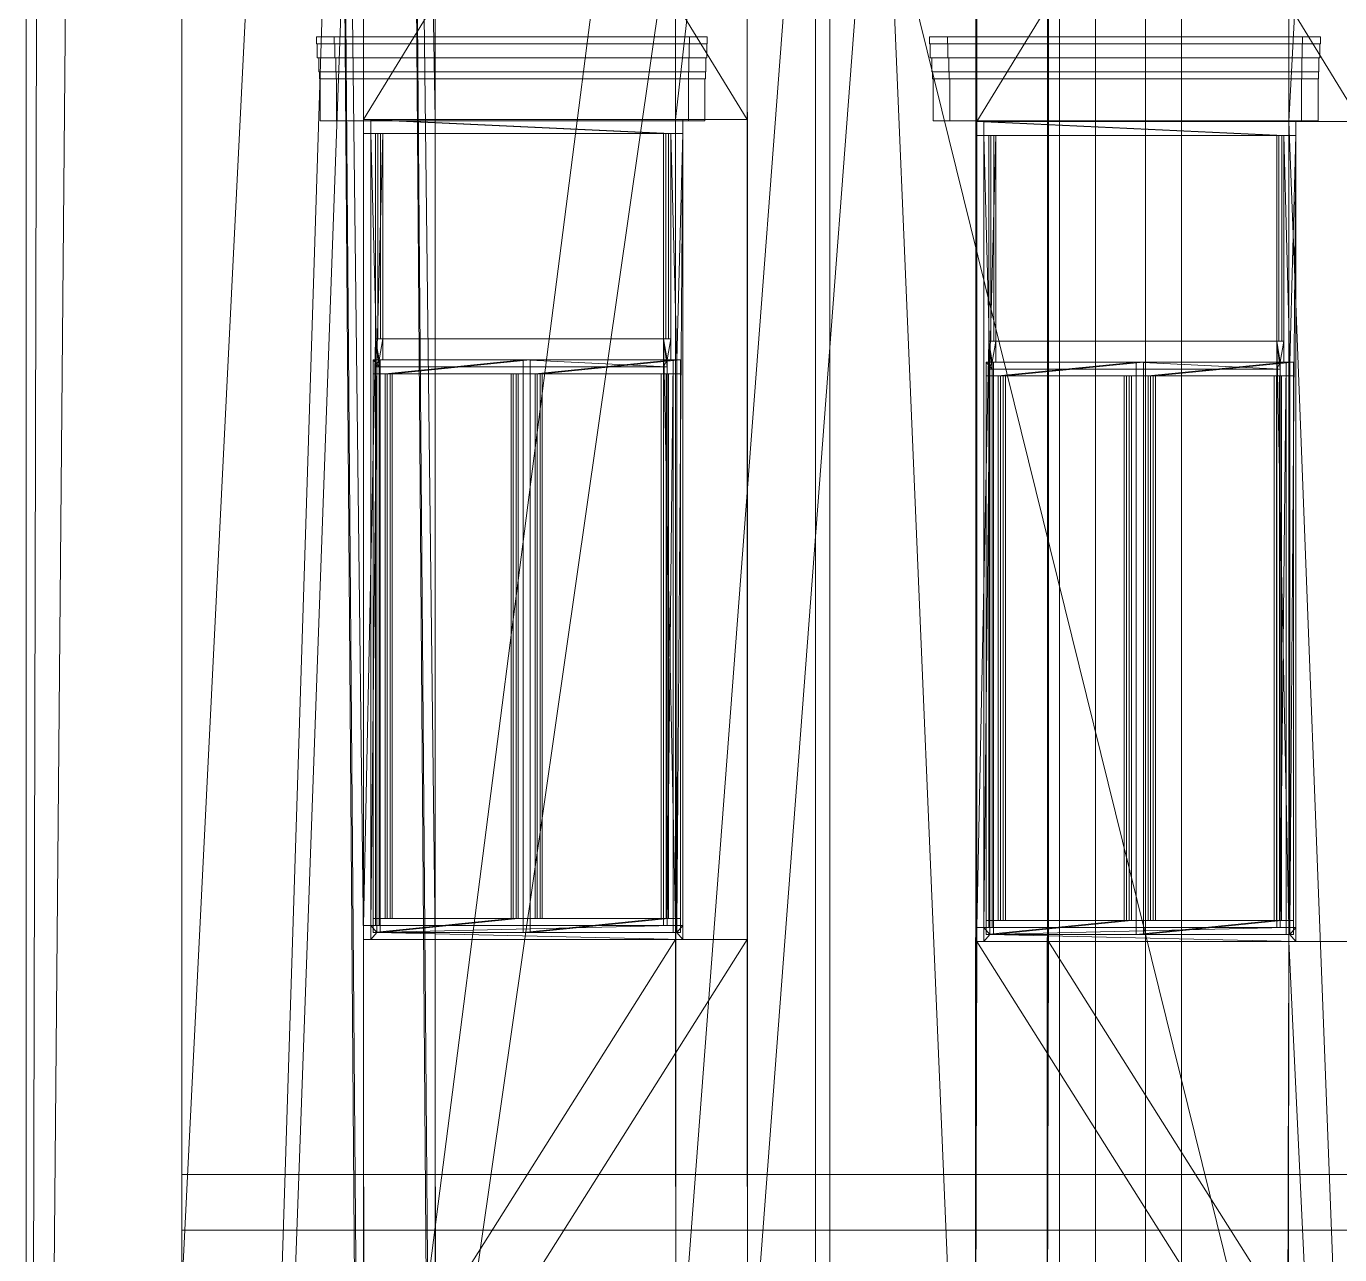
# Model space of a CAD drawing. Header units: millimetres. Extents: x 0 to 44695, y 0 to 30385.
# Drawn here: x 77 to 4778, y 11513 to 15912 of the extents above; entities that cross this region are included whole.
import ezdxf

# ---------------------------------------------------------------- set-up
doc = ezdxf.new("R2010")
doc.units = ezdxf.units.MM
doc.header["$MEASUREMENT"] = 0

msp = doc.modelspace()

# ---------------------------------------------------------------- meshes
at = {"color": 13, "lineweight": 0, "true_color": 0xe06639}
mesh = msp.add_polyface(dxfattribs=at)
corners = [(328.1, 28475.7, 11984.5), (328.1, 28466.4, 11984.5), (3964.6, 30365.4, 5901.5), (6860.6, 28853.1, 1057.3), (6860.6, 27389.3, 1057.3), (7117.1, 27389.3, 628.1), (7117.1, 200, 628.1), (76.7, 200, 12405.1), (76.7, 26624, 12405.1), (138.2, 26624, 12302.1), (138.2, 28475.7, 12302.1), (2683.6, 20521.5, 8044.3), (2991.5, 20521.5, 7529.3), (2991.5, 29249.3, 7529.3), (2683.6, 29249.3, 8044.3), (3775.5, 29249.3, 6217.9), (3775.5, 2000, 6217.9), (4083.3, 2000, 5702.9), (4083.3, 29249.3, 5702.9), (2812.3, 20521.5, 8121.3), (3120.2, 20521.5, 7606.3), (3120.2, 29249.3, 7606.3), (2812.3, 29249.3, 8121.3), (3904.2, 2000, 6294.9), (3904.2, 29249.3, 6294.9), (4212.1, 2000, 5779.9), (4212.1, 29249.3, 5779.9), (620.5, 28475.7, 12159.4), (620.5, 28466, 12159.4), (633.6, 28468.7, 12155.5), (4265.4, 30365.2, 6080.4), (7160.9, 28853.1, 1236.8), (7160.9, 27389.3, 1236.8), (7160.9, 200, 1236.8), (633.6, 200, 12155.5), (633.6, 26624, 12155.5)]
mesh.append_faces([[corners[k] for k in face] for face in [(7, 8, 9), (9, 10, 0), (9, 0, 1), (7, 9, 1), (14, 11, 1), (7, 1, 11), (7, 11, 12), (15, 16, 12), (7, 12, 16), (15, 12, 13), (14, 1, 2), (15, 14, 2), (7, 16, 17), (18, 15, 2), (18, 2, 3), (17, 18, 3), (17, 3, 4), (6, 7, 17), (6, 17, 4), (6, 4, 5), (12, 11, 19, 20), (13, 12, 20, 21), (14, 13, 21, 22), (11, 14, 22, 19), (23, 16, 15, 24), (25, 17, 16, 23), (26, 18, 17, 25), (24, 15, 18, 26), (27, 28, 1, 0), (28, 29, 30, 2), (28, 2, 1), (3, 2, 30, 31), (32, 4, 3, 31), (4, 32, 5), (5, 32, 33, 6), (6, 33, 34, 7), (7, 34, 35, 8), (8, 35, 9), (28, 27, 10), (28, 10, 9), (29, 28, 35), (35, 28, 9), (27, 0, 10), (22, 21, 20, 19), (23, 24, 26, 25), (33, 32, 31, 30), (33, 30, 29, 35), (33, 35, 34)]], dxfattribs={"color": 13})
at = {"color": 7, "lineweight": 0, "true_color": 0xffffff}
mesh = msp.add_polyface(dxfattribs=at)
corners = [(2952.9, 4502.9, 8275.8), (2952.9, 27708.4, 8275.8), (7166.8, 27708.4, 10794.9), (7166.8, 4502.9, 10794.9), (2901.6, 27708.4, 8361.6), (2901.6, 4502.9, 8361.6), (7115.5, 27708.4, 10880.7), (7115.5, 4502.9, 10880.7)]
mesh.append_faces([[corners[k] for k in face] for face in [(0, 1, 2, 3), (4, 1, 0, 5), (1, 4, 6, 2), (7, 3, 2, 6), (5, 0, 3, 7), (4, 5, 7, 6)]], dxfattribs={"color": 7})
at = {"color": 7, "lineweight": 0, "true_color": 0xf3f5ef}
mesh = msp.add_polyface(dxfattribs=at)
corners = [(4544.3, 200, 15075.9), (5186.4, 200, 15459.8), (5186.4, 26624, 15459.8), (76.7, 26624, 12405.1), (76.7, 200, 12405.1), (1336.7, 200, 13158.4), (1336.7, 4170.2, 13158.4), (4544.3, 4170.2, 15075.9), (1170.7, 22165.6, 13059.1), (1170.7, 25101.9, 13059.1), (2287.6, 25101.9, 13726.8), (2287.6, 22165.6, 13726.8), (2400.9, 20340, 13794.6), (2400.9, 17403.7, 13794.6), (1284, 17403.7, 13126.9), (1284, 20340, 13126.9), (1284, 12641.8, 13126.9), (1284, 15578.1, 13126.9), (2400.9, 15578.1, 13794.6), (2400.9, 12641.8, 13794.6), (4590.9, 10871.5, 15103.8), (4590.9, 7935.1, 15103.8), (3473.9, 7935.1, 14436), (3473.9, 10871.5, 14436), (1285.4, 7935.1, 13127.7), (1285.4, 10871.5, 13127.7), (2402.3, 10871.5, 13795.4), (2402.3, 7935.1, 13795.4), (4595.6, 12634.3, 15106.6), (3478.7, 12634.3, 14438.9), (3478.7, 15570.6, 14438.9), (4595.6, 15570.6, 15106.6), (3478.7, 20332.5, 14438.9), (4595.6, 20332.5, 15106.6), (4595.6, 17396.2, 15106.6), (3478.7, 17396.2, 14438.9), (4595.6, 22158.1, 15106.6), (3478.7, 22158.1, 14438.9), (3478.7, 25094.4, 14438.9), (4595.6, 25094.4, 15106.6), (1427.2, 22165.6, 12630), (1427.2, 25101.9, 12630), (2544.2, 25101.9, 13297.7), (2544.2, 22165.6, 13297.7), (2657.5, 20340, 13365.4), (2657.5, 17403.7, 13365.4), (1540.6, 17403.7, 12697.7), (1540.6, 20340, 12697.7), (1540.6, 12641.8, 12697.7), (1540.6, 15578.1, 12697.7), (2657.5, 15578.1, 13365.4), (2657.5, 12641.8, 13365.4), (4847.4, 10871.5, 14674.6), (4847.4, 7935.1, 14674.6), (3730.5, 7935.1, 14006.9), (3730.5, 10871.5, 14006.9), (1541.9, 7935.1, 12698.5), (1541.9, 10871.5, 12698.5), (2658.9, 10871.5, 13366.2), (2658.9, 7935.1, 13366.2), (4852.2, 12634.3, 14677.5), (3735.3, 12634.3, 14009.7), (3735.3, 15570.6, 14009.7), (4852.2, 15570.6, 14677.5), (4852.2, 20332.5, 14677.5), (3735.3, 20332.5, 14009.7), (4852.2, 17396.2, 14677.5), (3735.3, 17396.2, 14009.7), (4852.2, 22158.1, 14677.5), (3735.3, 22158.1, 14009.7), (3735.3, 25094.4, 14009.7), (4852.2, 25094.4, 14677.5), (4800.8, 200, 14646.8), (5443, 200, 15030.7), (5443, 26624, 15030.7), (633.6, 26624, 12155.5), (633.6, 200, 12155.5), (1593.3, 200, 12729.2), (1593.3, 4170.2, 12729.2), (4800.8, 4170.2, 14646.8)]
mesh.append_faces([[corners[k] for k in face] for face in [(31, 28, 1), (31, 1, 2), (33, 31, 2), (39, 33, 2), (20, 21, 28), (1, 28, 21), (0, 1, 21), (7, 0, 21), (20, 28, 29), (30, 31, 34), (30, 34, 35), (32, 33, 36), (32, 36, 37), (38, 39, 2), (7, 21, 22), (23, 20, 29), (23, 29, 37), (23, 37, 38), (26, 27, 22), (7, 22, 27), (26, 22, 23), (26, 23, 38), (18, 19, 26), (18, 26, 38), (12, 18, 38), (10, 11, 12), (10, 12, 38), (10, 38, 2), (6, 7, 27), (6, 27, 24), (5, 6, 24), (25, 26, 19), (25, 19, 16), (24, 25, 16), (17, 18, 13), (17, 13, 14), (15, 12, 11), (15, 11, 8), (14, 15, 8), (16, 14, 8), (24, 16, 8), (5, 24, 8), (9, 10, 2), (4, 5, 8), (4, 8, 3), (3, 8, 9), (3, 9, 2), (40, 41, 9, 8), (41, 42, 10, 9), (42, 43, 11, 10), (43, 40, 8, 11), (13, 12, 44, 45), (14, 13, 45, 46), (15, 14, 46, 47), (12, 15, 47, 44), (48, 49, 17, 16), (49, 50, 18, 17), (50, 51, 19, 18), (51, 48, 16, 19), (21, 20, 52, 53), (22, 21, 53, 54), (23, 22, 54, 55), (20, 23, 55, 52), (56, 57, 25, 24), (57, 58, 26, 25), (58, 59, 27, 26), (59, 56, 24, 27), (28, 60, 61, 29), (29, 61, 62, 30), (30, 62, 63, 31), (31, 63, 60, 28), (64, 33, 32, 65), (66, 34, 33, 64), (67, 35, 34, 66), (65, 32, 35, 67), (36, 68, 69, 37), (37, 69, 70, 38), (38, 70, 71, 39), (39, 71, 68, 36), (72, 73, 1, 0), (2, 1, 73, 74), (74, 75, 3, 2), (4, 3, 75, 76), (5, 4, 76, 77), (78, 6, 5, 77), (79, 7, 6, 78), (72, 0, 7, 79), (68, 71, 74), (68, 74, 73), (66, 68, 73), (60, 66, 73), (53, 52, 60), (53, 60, 73), (53, 73, 72), (53, 72, 79), (74, 71, 70), (69, 68, 64), (69, 64, 65), (67, 66, 63), (67, 63, 62), (61, 60, 52), (61, 52, 55), (62, 61, 55), (70, 62, 55), (54, 53, 79), (59, 58, 55), (70, 55, 58), (59, 55, 54), (59, 54, 79), (45, 44, 58), (70, 58, 44), (51, 45, 58), (43, 42, 44), (70, 44, 42), (74, 70, 42), (59, 79, 78), (51, 58, 57), (56, 59, 78), (56, 78, 77), (43, 44, 47), (46, 45, 50), (46, 50, 49), (48, 51, 57), (48, 57, 56), (74, 42, 41), (40, 43, 47), (40, 47, 49), (40, 49, 48), (40, 48, 56), (40, 56, 77), (75, 74, 41), (75, 41, 76), (76, 41, 40), (76, 40, 77)]], dxfattribs={"color": 7})
at = {"color": 7, "lineweight": 0, "true_color": 0xffffff}
mesh = msp.add_polyface(dxfattribs=at)
corners = [(2446.9, 15573.4, 13955.8), (1128.8, 15573.4, 13167.8), (1187.7, 15573.4, 13069.3), (2505.8, 15573.4, 13857.3), (1128.8, 15723.4, 13167.8), (2446.9, 15723.4, 13955.8), (2505.8, 15723.4, 13857.3), (1187.7, 15723.4, 13069.3), (2447.5, 15723.4, 13958.5), (1126, 15723.4, 13168.5), (1185.9, 15723.4, 13068.2), (2507.5, 15723.4, 13858.3), (1126, 15748.4, 13168.5), (2447.5, 15748.4, 13958.5), (2507.5, 15748.4, 13858.3), (1185.9, 15748.4, 13068.2), (2448.2, 15748.4, 13961.3), (1123.3, 15748.4, 13169.2), (1184.2, 15748.4, 13067.2), (2509.2, 15748.4, 13859.3), (1123.3, 15798.4, 13169.2), (2448.2, 15798.4, 13961.3), (2509.2, 15798.4, 13859.3), (1184.2, 15798.4, 13067.2), (2449.6, 15798.4, 13966.8), (1117.8, 15798.4, 13170.6), (1180.8, 15798.4, 13065.2), (2512.6, 15798.4, 13861.4), (1117.8, 15848.4, 13170.6), (2449.6, 15848.4, 13966.8), (2512.6, 15848.4, 13861.4), (1180.8, 15848.4, 13065.2), (2450.3, 15848.4, 13969.5), (1115, 15848.4, 13171.3), (1179.1, 15848.4, 13064.1), (2514.3, 15848.4, 13862.4), (1115, 15873.4, 13171.3), (2450.3, 15873.4, 13969.5), (2514.3, 15873.4, 13862.4), (1179.1, 15873.4, 13064.1)]
mesh.append_faces([[corners[k] for k in face] for face in [(0, 1, 2, 3), (4, 5, 6, 7), (1, 0, 5, 4), (0, 3, 6, 5), (3, 2, 7, 6), (2, 1, 4, 7), (8, 9, 10, 11), (12, 13, 14, 15), (9, 8, 13, 12), (8, 11, 14, 13), (11, 10, 15, 14), (10, 9, 12, 15), (16, 17, 18, 19), (20, 21, 22, 23), (17, 16, 21, 20), (16, 19, 22, 21), (19, 18, 23, 22), (18, 17, 20, 23), (24, 25, 26, 27), (28, 29, 30, 31), (25, 24, 29, 28), (24, 27, 30, 29), (27, 26, 31, 30), (26, 25, 28, 31), (32, 33, 34, 35), (36, 37, 38, 39), (33, 32, 37, 36), (32, 35, 38, 37), (35, 34, 39, 38), (34, 33, 36, 39)]], dxfattribs={"color": 7})
mesh = msp.add_polyface(dxfattribs=at)
corners = [(4641.6, 15573.4, 15267.8), (3323.5, 15573.4, 14479.8), (3382.4, 15573.4, 14381.3), (4700.5, 15573.4, 15169.3), (3323.5, 15723.4, 14479.8), (4641.6, 15723.4, 15267.8), (4700.5, 15723.4, 15169.3), (3382.4, 15723.4, 14381.3), (4642.3, 15723.4, 15270.6), (3320.7, 15723.4, 14480.5), (3380.7, 15723.4, 14380.3), (4702.2, 15723.4, 15170.3), (3320.7, 15748.4, 14480.5), (4642.3, 15748.4, 15270.6), (4702.2, 15748.4, 15170.3), (3380.7, 15748.4, 14380.3), (4642.9, 15748.4, 15273.3), (3318, 15748.4, 14481.2), (3378.9, 15748.4, 14379.3), (4703.9, 15748.4, 15171.3), (3318, 15798.4, 14481.2), (4642.9, 15798.4, 15273.3), (4703.9, 15798.4, 15171.3), (3378.9, 15798.4, 14379.3), (4644.3, 15798.4, 15278.8), (3312.5, 15798.4, 14482.6), (3375.5, 15798.4, 14377.2), (4707.3, 15798.4, 15173.4), (3312.5, 15848.4, 14482.6), (4644.3, 15848.4, 15278.8), (4707.3, 15848.4, 15173.4), (3375.5, 15848.4, 14377.2), (4645, 15848.4, 15281.5), (3309.8, 15848.4, 14483.3), (3373.8, 15848.4, 14376.2), (4709.1, 15848.4, 15174.4), (3309.8, 15873.4, 14483.3), (4645, 15873.4, 15281.5), (4709.1, 15873.4, 15174.4), (3373.8, 15873.4, 14376.2)]
mesh.append_faces([[corners[k] for k in face] for face in [(0, 1, 2, 3), (4, 5, 6, 7), (1, 0, 5, 4), (0, 3, 6, 5), (3, 2, 7, 6), (2, 1, 4, 7), (8, 9, 10, 11), (12, 13, 14, 15), (9, 8, 13, 12), (8, 11, 14, 13), (11, 10, 15, 14), (10, 9, 12, 15), (16, 17, 18, 19), (20, 21, 22, 23), (17, 16, 21, 20), (16, 19, 22, 21), (19, 18, 23, 22), (18, 17, 20, 23), (24, 25, 26, 27), (28, 29, 30, 31), (25, 24, 29, 28), (24, 27, 30, 29), (27, 26, 31, 30), (26, 25, 28, 31), (32, 33, 34, 35), (36, 37, 38, 39), (33, 32, 37, 36), (32, 35, 38, 37), (35, 34, 39, 38), (34, 33, 36, 39)]], dxfattribs={"color": 7})
at = {"color": 31, "lineweight": 0, "true_color": 0xf4ce88}
mesh = msp.add_polyface(dxfattribs=at)
corners = [(2358, 15528.1, 13768.9), (2383.7, 15528.1, 13726), (2426.6, 15528.1, 13751.7), (2400.9, 15528.1, 13794.6), (2400.9, 15578.1, 13794.6), (1284, 15578.1, 13126.9), (1284, 15528.1, 13126.9), (1326.9, 15528.1, 13152.5), (2426.6, 15578.1, 13751.7), (1352.6, 15528.1, 13109.6), (1309.6, 15528.1, 13083.9), (1309.6, 15578.1, 13083.9)]
mesh.append_faces([[corners[k] for k in face] for face in [(0, 1, 2, 3), (0, 3, 4, 5), (0, 5, 6, 7), (3, 2, 8, 4), (1, 9, 10, 11), (1, 11, 8, 2), (7, 9, 1, 0), (6, 10, 9, 7), (5, 11, 10, 6), (4, 8, 11, 5)]], dxfattribs={"color": 31})
mesh = msp.add_polyface(dxfattribs=at)
corners = [(4552.7, 15520.6, 15081), (4578.4, 15520.6, 15038.1), (4621.3, 15520.6, 15063.7), (4595.6, 15520.6, 15106.6), (4595.6, 15570.6, 15106.6), (3478.7, 15570.6, 14438.9), (3478.7, 15520.6, 14438.9), (3521.6, 15520.6, 14464.6), (4621.3, 15570.6, 15063.7), (3547.3, 15520.6, 14421.6), (3504.4, 15520.6, 14396), (3504.4, 15570.6, 14396)]
mesh.append_faces([[corners[k] for k in face] for face in [(0, 1, 2, 3), (0, 3, 4, 5), (0, 5, 6, 7), (3, 2, 8, 4), (1, 9, 10, 11), (1, 11, 8, 2), (7, 9, 1, 0), (6, 10, 9, 7), (5, 11, 10, 6), (4, 8, 11, 5)]], dxfattribs={"color": 31})
mesh = msp.add_polyface(dxfattribs=at)
corners = [(1331.1, 12691.8, 13096.8), (1309.6, 12691.8, 13083.9), (1309.6, 15528.1, 13083.9), (1352.6, 15528.1, 13109.6), (1352.6, 14791.8, 13109.6), (1352.6, 14716.8, 13109.6), (1331.1, 14716.8, 13096.8), (1318.3, 14716.8, 13118.2), (1318.3, 12691.8, 13118.2), (1339.7, 14716.8, 13131.1), (1326.9, 14791.8, 13152.5), (1326.9, 14691.8, 13152.5), (1339.7, 14691.8, 13131.1), (1326.9, 15528.1, 13152.5), (1284, 15528.1, 13126.9), (1284, 12691.8, 13126.9), (1339.7, 12691.8, 13131.1), (1326.9, 12691.8, 13152.5)]
mesh.append_faces([[corners[k] for k in face] for face in [(3, 5, 6), (2, 3, 6), (2, 6, 1), (1, 6, 0), (6, 7, 8, 0), (9, 7, 6, 5), (10, 11, 12), (10, 12, 9), (4, 10, 9), (4, 9, 5), (4, 3, 13, 10), (3, 2, 14, 13), (2, 1, 15, 14), (16, 17, 15), (8, 16, 15), (0, 8, 15), (1, 0, 15), (12, 16, 8, 7), (12, 7, 9), (12, 11, 17, 16), (10, 13, 14, 15), (10, 15, 17, 11)]], dxfattribs={"color": 31})
at = {"color": 7, "lineweight": 0, "true_color": 0xf0f7f3}
mesh = msp.add_polyface(dxfattribs=at)
corners = [(2365.7, 14791.8, 13756.1), (1334.6, 14791.8, 13139.6), (1344.9, 14791.8, 13122.5), (2376, 14791.8, 13738.9), (1334.6, 15528.1, 13139.6), (1344.9, 15528.1, 13122.5), (2365.7, 15528.1, 13756.1), (2376, 15528.1, 13738.9)]
mesh.append_faces([[corners[k] for k in face] for face in [(0, 1, 2, 3), (1, 4, 5, 2), (4, 6, 7, 5), (6, 0, 3, 7), (0, 6, 4, 1), (3, 2, 5, 7)]], dxfattribs={"color": 7})
at = {"color": 31, "lineweight": 0, "true_color": 0xf4ce88}
mesh = msp.add_polyface(dxfattribs=at)
corners = [(2405.1, 14716.8, 13738.8), (2383.7, 14716.8, 13726), (2383.7, 14791.8, 13726), (2383.7, 15528.1, 13726), (2426.6, 15528.1, 13751.7), (2426.6, 12691.8, 13751.7), (2405.1, 12691.8, 13738.8), (2392.3, 12691.8, 13760.3), (2392.3, 14716.8, 13760.3), (2400.9, 12691.8, 13794.6), (2358, 12691.8, 13768.9), (2370.8, 12691.8, 13747.5), (2400.9, 15528.1, 13794.6), (2358, 15528.1, 13768.9), (2358, 14791.8, 13768.9), (2370.8, 14716.8, 13747.5), (2370.8, 14691.8, 13747.5), (2358, 14691.8, 13768.9)]
mesh.append_faces([[corners[k] for k in face] for face in [(4, 5, 6), (4, 6, 0), (3, 4, 0), (3, 0, 1), (6, 7, 8, 0), (9, 10, 7), (5, 9, 7), (11, 7, 10), (6, 5, 7), (5, 4, 12, 9), (4, 3, 13, 12), (3, 2, 14, 13), (15, 16, 17), (15, 17, 14), (1, 15, 2), (2, 15, 14), (0, 8, 15, 1), (11, 16, 15, 8), (11, 8, 7), (11, 10, 17, 16), (9, 12, 13, 14), (9, 14, 17, 10)]], dxfattribs={"color": 31})
mesh = msp.add_polyface(dxfattribs=at)
corners = [(3525.8, 12684.3, 14408.8), (3504.4, 12684.3, 14396), (3504.4, 15520.6, 14396), (3547.3, 15520.6, 14421.6), (3547.3, 14784.3, 14421.6), (3547.3, 14709.3, 14421.6), (3525.8, 14709.3, 14408.8), (3513, 14709.3, 14430.3), (3513, 12684.3, 14430.3), (3534.4, 14709.3, 14443.1), (3521.6, 14784.3, 14464.6), (3521.6, 14684.3, 14464.6), (3534.4, 14684.3, 14443.1), (3521.6, 15520.6, 14464.6), (3478.7, 15520.6, 14438.9), (3478.7, 12684.3, 14438.9), (3534.4, 12684.3, 14443.1), (3521.6, 12684.3, 14464.6)]
mesh.append_faces([[corners[k] for k in face] for face in [(3, 5, 6), (2, 3, 6), (2, 6, 1), (1, 6, 0), (6, 7, 8, 0), (9, 7, 6, 5), (10, 11, 12), (10, 12, 9), (4, 10, 9), (4, 9, 5), (4, 3, 13, 10), (3, 2, 14, 13), (2, 1, 15, 14), (16, 17, 15), (8, 16, 15), (0, 8, 15), (1, 0, 15), (12, 16, 8, 7), (12, 7, 9), (12, 11, 17, 16), (10, 13, 14, 15), (10, 15, 17, 11)]], dxfattribs={"color": 31})
at = {"color": 7, "lineweight": 0, "true_color": 0xf0f7f3}
mesh = msp.add_polyface(dxfattribs=at)
corners = [(4560.4, 14784.3, 15068.1), (3529.3, 14784.3, 14451.7), (3539.6, 14784.3, 14434.5), (4570.7, 14784.3, 15050.9), (3529.3, 15520.6, 14451.7), (3539.6, 15520.6, 14434.5), (4560.4, 15520.6, 15068.1), (4570.7, 15520.6, 15050.9)]
mesh.append_faces([[corners[k] for k in face] for face in [(0, 1, 2, 3), (1, 4, 5, 2), (4, 6, 7, 5), (6, 0, 3, 7), (0, 6, 4, 1), (3, 2, 5, 7)]], dxfattribs={"color": 7})
at = {"color": 31, "lineweight": 0, "true_color": 0xf4ce88}
mesh = msp.add_polyface(dxfattribs=at)
corners = [(4599.8, 14709.3, 15050.9), (4578.4, 14709.3, 15038.1), (4578.4, 14784.3, 15038.1), (4578.4, 15520.6, 15038.1), (4621.3, 15520.6, 15063.7), (4621.3, 12684.3, 15063.7), (4599.8, 12684.3, 15050.9), (4587, 12684.3, 15072.3), (4587, 14709.3, 15072.3), (4595.6, 12684.3, 15106.6), (4552.7, 12684.3, 15081), (4565.6, 12684.3, 15059.5), (4595.6, 15520.6, 15106.6), (4552.7, 15520.6, 15081), (4552.7, 14784.3, 15081), (4565.6, 14709.3, 15059.5), (4565.6, 14684.3, 15059.5), (4552.7, 14684.3, 15081)]
mesh.append_faces([[corners[k] for k in face] for face in [(4, 5, 6), (4, 6, 0), (3, 4, 0), (3, 0, 1), (6, 7, 8, 0), (9, 10, 7), (5, 9, 7), (11, 7, 10), (6, 5, 7), (5, 4, 12, 9), (4, 3, 13, 12), (3, 2, 14, 13), (15, 16, 17), (15, 17, 14), (1, 15, 2), (2, 15, 14), (0, 8, 15, 1), (11, 16, 15, 8), (11, 8, 7), (11, 10, 17, 16), (9, 12, 13, 14), (9, 14, 17, 10)]], dxfattribs={"color": 31})
mesh = msp.add_polyface(dxfattribs=at)
corners = [(1352.6, 14716.8, 13109.6), (1352.6, 14791.8, 13109.6), (2383.7, 14791.8, 13726), (2383.7, 14716.8, 13726), (1868.1, 14716.8, 13417.8), (1855.3, 14716.8, 13439.3), (1339.7, 14716.8, 13131.1), (2370.8, 14716.8, 13747.5), (2358, 14791.8, 13768.9), (2358, 14691.8, 13768.9), (2370.8, 14691.8, 13747.5), (1326.9, 14791.8, 13152.5), (1339.7, 14691.8, 13131.1), (1326.9, 14691.8, 13152.5)]
mesh.append_faces([[corners[k] for k in face] for face in [(0, 1, 2, 3), (0, 3, 4), (4, 5, 6, 0), (7, 5, 4, 3), (8, 9, 10), (8, 10, 7), (2, 8, 7), (2, 7, 3), (2, 1, 11, 8), (6, 12, 13), (6, 13, 11), (0, 6, 1), (1, 6, 11), (10, 12, 6, 5), (10, 5, 7), (10, 9, 13, 12), (8, 11, 13, 9)]], dxfattribs={"color": 31})
mesh = msp.add_polyface(dxfattribs=at)
corners = [(3547.3, 14709.3, 14421.6), (3547.3, 14784.3, 14421.6), (4578.4, 14784.3, 15038.1), (4578.4, 14709.3, 15038.1), (4062.8, 14709.3, 14729.8), (4050, 14709.3, 14751.3), (3534.4, 14709.3, 14443.1), (4565.6, 14709.3, 15059.5), (4552.7, 14784.3, 15081), (4552.7, 14684.3, 15081), (4565.6, 14684.3, 15059.5), (3521.6, 14784.3, 14464.6), (3534.4, 14684.3, 14443.1), (3521.6, 14684.3, 14464.6)]
mesh.append_faces([[corners[k] for k in face] for face in [(0, 1, 2, 3), (0, 3, 4), (4, 5, 6, 0), (7, 5, 4, 3), (8, 9, 10), (8, 10, 7), (2, 8, 7), (2, 7, 3), (2, 1, 11, 8), (6, 12, 13), (6, 13, 11), (0, 6, 1), (1, 6, 11), (10, 12, 6, 5), (10, 5, 7), (10, 9, 13, 12), (8, 11, 13, 9)]], dxfattribs={"color": 31})
mesh = msp.add_polyface(dxfattribs=at)
corners = [(1318.3, 12666.8, 13118.2), (1318.3, 12716.8, 13118.2), (1343.9, 12716.8, 13075.3), (1343.9, 12666.8, 13075.3), (1361.2, 12716.8, 13143.9), (1386.9, 12716.8, 13101), (1812.4, 12716.8, 13413.6), (1838, 12716.8, 13370.7), (1855.3, 12716.8, 13439.3), (1880.9, 12716.8, 13396.4), (1855.3, 12666.8, 13439.3), (1880.9, 12666.8, 13396.4), (1855.3, 14716.8, 13439.3), (1855.3, 14666.8, 13439.3), (1880.9, 14666.8, 13396.4), (1880.9, 14716.8, 13396.4), (1812.4, 14666.8, 13413.6), (1838, 14666.8, 13370.7), (1361.2, 14666.8, 13143.9), (1386.9, 14666.8, 13101), (1318.3, 14666.8, 13118.2), (1343.9, 14666.8, 13075.3), (1318.3, 14716.8, 13118.2), (1343.9, 14716.8, 13075.3)]
mesh.append_faces([[corners[k] for k in face] for face in [(0, 1, 2, 3), (1, 4, 5, 2), (4, 6, 7, 5), (6, 8, 9, 7), (8, 10, 11, 9), (10, 0, 3, 11), (0, 10, 8, 6), (0, 6, 4, 1), (3, 2, 5, 7), (3, 7, 9, 11), (12, 13, 14, 15), (13, 16, 17, 14), (16, 18, 19, 17), (18, 20, 21, 19), (20, 22, 23, 21), (22, 12, 15, 23), (12, 22, 20, 18), (12, 18, 16, 13), (15, 14, 17, 19), (15, 19, 21, 23)]], dxfattribs={"color": 31})
mesh = msp.add_polyface(dxfattribs=at)
corners = [(1855.3, 12666.8, 13439.3), (1855.3, 12716.8, 13439.3), (1880.9, 12716.8, 13396.4), (1880.9, 12666.8, 13396.4), (1898.2, 12716.8, 13464.9), (1923.9, 12716.8, 13422), (2349.4, 12716.8, 13734.6), (2375, 12716.8, 13691.7), (2392.3, 12716.8, 13760.3), (2418, 12716.8, 13717.4), (2392.3, 12666.8, 13760.3), (2418, 12666.8, 13717.4), (2392.3, 14716.8, 13760.3), (2392.3, 14666.8, 13760.3), (2418, 14666.8, 13717.4), (2418, 14716.8, 13717.4), (2349.4, 14666.8, 13734.6), (2375, 14666.8, 13691.7), (1898.2, 14666.8, 13464.9), (1923.9, 14666.8, 13422), (1855.3, 14666.8, 13439.3), (1880.9, 14666.8, 13396.4), (1855.3, 14716.8, 13439.3), (1880.9, 14716.8, 13396.4)]
mesh.append_faces([[corners[k] for k in face] for face in [(0, 1, 2, 3), (1, 4, 5, 2), (4, 6, 7, 5), (6, 8, 9, 7), (8, 10, 11, 9), (10, 0, 3, 11), (0, 10, 8, 6), (0, 6, 4, 1), (3, 2, 5, 7), (3, 7, 9, 11), (12, 13, 14, 15), (13, 16, 17, 14), (16, 18, 19, 17), (18, 20, 21, 19), (20, 22, 23, 21), (22, 12, 15, 23), (12, 22, 20, 18), (12, 18, 16, 13), (15, 14, 17, 19), (15, 19, 21, 23)]], dxfattribs={"color": 31})
mesh = msp.add_polyface(dxfattribs=at)
corners = [(3513, 12659.3, 14430.3), (3513, 12709.3, 14430.3), (3538.6, 12709.3, 14387.4), (3538.6, 12659.3, 14387.4), (3555.9, 12709.3, 14455.9), (3581.6, 12709.3, 14413), (4007.1, 12709.3, 14725.6), (4032.7, 12709.3, 14682.7), (4050, 12709.3, 14751.3), (4075.7, 12709.3, 14708.4), (4050, 12659.3, 14751.3), (4075.7, 12659.3, 14708.4), (4050, 14709.3, 14751.3), (4050, 14659.3, 14751.3), (4075.7, 14659.3, 14708.4), (4075.7, 14709.3, 14708.4), (4007.1, 14659.3, 14725.6), (4032.7, 14659.3, 14682.7), (3555.9, 14659.3, 14455.9), (3581.6, 14659.3, 14413), (3513, 14659.3, 14430.3), (3538.6, 14659.3, 14387.4), (3513, 14709.3, 14430.3), (3538.6, 14709.3, 14387.4)]
mesh.append_faces([[corners[k] for k in face] for face in [(0, 1, 2, 3), (1, 4, 5, 2), (4, 6, 7, 5), (6, 8, 9, 7), (8, 10, 11, 9), (10, 0, 3, 11), (0, 10, 8, 6), (0, 6, 4, 1), (3, 2, 5, 7), (3, 7, 9, 11), (12, 13, 14, 15), (13, 16, 17, 14), (16, 18, 19, 17), (18, 20, 21, 19), (20, 22, 23, 21), (22, 12, 15, 23), (12, 22, 20, 18), (12, 18, 16, 13), (15, 14, 17, 19), (15, 19, 21, 23)]], dxfattribs={"color": 31})
mesh = msp.add_polyface(dxfattribs=at)
corners = [(4050, 12659.3, 14751.3), (4050, 12709.3, 14751.3), (4075.7, 12709.3, 14708.4), (4075.7, 12659.3, 14708.4), (4092.9, 12709.3, 14777), (4118.6, 12709.3, 14734), (4544.1, 12709.3, 15046.7), (4569.8, 12709.3, 15003.8), (4587, 12709.3, 15072.3), (4612.7, 12709.3, 15029.4), (4587, 12659.3, 15072.3), (4612.7, 12659.3, 15029.4), (4587, 14709.3, 15072.3), (4587, 14659.3, 15072.3), (4612.7, 14659.3, 15029.4), (4612.7, 14709.3, 15029.4), (4544.1, 14659.3, 15046.7), (4569.8, 14659.3, 15003.8), (4092.9, 14659.3, 14777), (4118.6, 14659.3, 14734), (4050, 14659.3, 14751.3), (4075.7, 14659.3, 14708.4), (4050, 14709.3, 14751.3), (4075.7, 14709.3, 14708.4)]
mesh.append_faces([[corners[k] for k in face] for face in [(0, 1, 2, 3), (1, 4, 5, 2), (4, 6, 7, 5), (6, 8, 9, 7), (8, 10, 11, 9), (10, 0, 3, 11), (0, 10, 8, 6), (0, 6, 4, 1), (3, 2, 5, 7), (3, 7, 9, 11), (12, 13, 14, 15), (13, 16, 17, 14), (16, 18, 19, 17), (18, 20, 21, 19), (20, 22, 23, 21), (22, 12, 15, 23), (12, 22, 20, 18), (12, 18, 16, 13), (15, 14, 17, 19), (15, 19, 21, 23)]], dxfattribs={"color": 31})
mesh = msp.add_polyface(dxfattribs=at)
corners = [(1812.4, 12716.8, 13413.6), (1812.4, 14666.8, 13413.6), (1838, 14666.8, 13370.7), (1838, 12716.8, 13370.7), (1855.3, 14666.8, 13439.3), (1880.9, 14666.8, 13396.4), (1855.3, 12716.8, 13439.3), (1880.9, 12716.8, 13396.4), (1318.3, 12716.8, 13118.2), (1318.3, 14666.8, 13118.2), (1343.9, 14666.8, 13075.3), (1343.9, 12716.8, 13075.3), (1361.2, 14666.8, 13143.9), (1386.9, 14666.8, 13101), (1361.2, 12716.8, 13143.9), (1386.9, 12716.8, 13101)]
mesh.append_faces([[corners[k] for k in face] for face in [(0, 1, 2, 3), (1, 4, 5, 2), (4, 6, 7, 5), (6, 0, 3, 7), (0, 6, 4, 1), (3, 2, 5, 7), (8, 9, 10, 11), (9, 12, 13, 10), (12, 14, 15, 13), (14, 8, 11, 15), (8, 14, 12, 9), (11, 10, 13, 15)]], dxfattribs={"color": 31})
at = {"color": 7, "lineweight": 0, "true_color": 0xf0f7f3}
mesh = msp.add_polyface(dxfattribs=at)
corners = [(1820.1, 12716.8, 13400.7), (1368.9, 12716.8, 13131), (1379.2, 12716.8, 13113.8), (1830.3, 12716.8, 13383.6), (1368.9, 14666.8, 13131), (1379.2, 14666.8, 13113.8), (1820.1, 14666.8, 13400.7), (1830.3, 14666.8, 13383.6)]
mesh.append_faces([[corners[k] for k in face] for face in [(0, 1, 2, 3), (1, 4, 5, 2), (4, 6, 7, 5), (6, 0, 3, 7), (0, 6, 4, 1), (3, 2, 5, 7)]], dxfattribs={"color": 7})
at = {"color": 31, "lineweight": 0, "true_color": 0xf4ce88}
mesh = msp.add_polyface(dxfattribs=at)
corners = [(2349.4, 12716.8, 13734.6), (2349.4, 14666.8, 13734.6), (2375, 14666.8, 13691.7), (2375, 12716.8, 13691.7), (2392.3, 14666.8, 13760.3), (2418, 14666.8, 13717.4), (2392.3, 12716.8, 13760.3), (2418, 12716.8, 13717.4), (1855.3, 12716.8, 13439.3), (1855.3, 14666.8, 13439.3), (1880.9, 14666.8, 13396.4), (1880.9, 12716.8, 13396.4), (1898.2, 14666.8, 13464.9), (1923.9, 14666.8, 13422), (1898.2, 12716.8, 13464.9), (1923.9, 12716.8, 13422)]
mesh.append_faces([[corners[k] for k in face] for face in [(0, 1, 2, 3), (1, 4, 5, 2), (4, 6, 7, 5), (6, 0, 3, 7), (0, 6, 4, 1), (3, 2, 5, 7), (8, 9, 10, 11), (9, 12, 13, 10), (12, 14, 15, 13), (14, 8, 11, 15), (8, 14, 12, 9), (11, 10, 13, 15)]], dxfattribs={"color": 31})
at = {"color": 7, "lineweight": 0, "true_color": 0xf0f7f3}
mesh = msp.add_polyface(dxfattribs=at)
corners = [(2357.1, 12716.8, 13721.8), (1905.9, 12716.8, 13452), (1916.2, 12716.8, 13434.9), (2367.3, 12716.8, 13704.6), (1905.9, 14666.8, 13452), (1916.2, 14666.8, 13434.9), (2357.1, 14666.8, 13721.8), (2367.3, 14666.8, 13704.6)]
mesh.append_faces([[corners[k] for k in face] for face in [(0, 1, 2, 3), (1, 4, 5, 2), (4, 6, 7, 5), (6, 0, 3, 7), (0, 6, 4, 1), (3, 2, 5, 7)]], dxfattribs={"color": 7})
at = {"color": 31, "lineweight": 0, "true_color": 0xf4ce88}
mesh = msp.add_polyface(dxfattribs=at)
corners = [(4007.1, 12709.3, 14725.6), (4007.1, 14659.3, 14725.6), (4032.7, 14659.3, 14682.7), (4032.7, 12709.3, 14682.7), (4050, 14659.3, 14751.3), (4075.7, 14659.3, 14708.4), (4050, 12709.3, 14751.3), (4075.7, 12709.3, 14708.4), (3513, 12709.3, 14430.3), (3513, 14659.3, 14430.3), (3538.6, 14659.3, 14387.4), (3538.6, 12709.3, 14387.4), (3555.9, 14659.3, 14455.9), (3581.6, 14659.3, 14413), (3555.9, 12709.3, 14455.9), (3581.6, 12709.3, 14413)]
mesh.append_faces([[corners[k] for k in face] for face in [(0, 1, 2, 3), (1, 4, 5, 2), (4, 6, 7, 5), (6, 0, 3, 7), (0, 6, 4, 1), (3, 2, 5, 7), (8, 9, 10, 11), (9, 12, 13, 10), (12, 14, 15, 13), (14, 8, 11, 15), (8, 14, 12, 9), (11, 10, 13, 15)]], dxfattribs={"color": 31})
at = {"color": 7, "lineweight": 0, "true_color": 0xf0f7f3}
mesh = msp.add_polyface(dxfattribs=at)
corners = [(4014.8, 12709.3, 14712.8), (3563.6, 12709.3, 14443.1), (3573.9, 12709.3, 14425.9), (4025, 12709.3, 14695.6), (3563.6, 14659.3, 14443.1), (3573.9, 14659.3, 14425.9), (4014.8, 14659.3, 14712.8), (4025, 14659.3, 14695.6)]
mesh.append_faces([[corners[k] for k in face] for face in [(0, 1, 2, 3), (1, 4, 5, 2), (4, 6, 7, 5), (6, 0, 3, 7), (0, 6, 4, 1), (3, 2, 5, 7)]], dxfattribs={"color": 7})
at = {"color": 31, "lineweight": 0, "true_color": 0xf4ce88}
mesh = msp.add_polyface(dxfattribs=at)
corners = [(4544.1, 12709.3, 15046.7), (4544.1, 14659.3, 15046.7), (4569.8, 14659.3, 15003.8), (4569.8, 12709.3, 15003.8), (4587, 14659.3, 15072.3), (4612.7, 14659.3, 15029.4), (4587, 12709.3, 15072.3), (4612.7, 12709.3, 15029.4), (4050, 12709.3, 14751.3), (4050, 14659.3, 14751.3), (4075.7, 14659.3, 14708.4), (4075.7, 12709.3, 14708.4), (4092.9, 14659.3, 14777), (4118.6, 14659.3, 14734), (4092.9, 12709.3, 14777), (4118.6, 12709.3, 14734)]
mesh.append_faces([[corners[k] for k in face] for face in [(0, 1, 2, 3), (1, 4, 5, 2), (4, 6, 7, 5), (6, 0, 3, 7), (0, 6, 4, 1), (3, 2, 5, 7), (8, 9, 10, 11), (9, 12, 13, 10), (12, 14, 15, 13), (14, 8, 11, 15), (8, 14, 12, 9), (11, 10, 13, 15)]], dxfattribs={"color": 31})
at = {"color": 7, "lineweight": 0, "true_color": 0xf0f7f3}
mesh = msp.add_polyface(dxfattribs=at)
corners = [(4551.8, 12709.3, 15033.8), (4100.6, 12709.3, 14764.1), (4110.9, 12709.3, 14746.9), (4562.1, 12709.3, 15016.6), (4100.6, 14659.3, 14764.1), (4110.9, 14659.3, 14746.9), (4551.8, 14659.3, 15033.8), (4562.1, 14659.3, 15016.6)]
mesh.append_faces([[corners[k] for k in face] for face in [(0, 1, 2, 3), (1, 4, 5, 2), (4, 6, 7, 5), (6, 0, 3, 7), (0, 6, 4, 1), (3, 2, 5, 7)]], dxfattribs={"color": 7})
at = {"color": 31, "lineweight": 0, "true_color": 0xf4ce88}
mesh = msp.add_polyface(dxfattribs=at)
corners = [(2370.8, 12691.8, 13747.5), (2358, 12691.8, 13768.9), (2400.9, 12691.8, 13794.6), (2426.6, 12691.8, 13751.7), (2405.1, 12691.8, 13738.8), (2392.3, 12691.8, 13760.3), (2392.3, 12666.8, 13760.3), (1855.3, 12666.8, 13439.3), (1318.3, 12666.8, 13118.2), (1318.3, 12691.8, 13118.2), (1339.7, 12691.8, 13131.1), (2405.1, 12666.8, 13738.8), (1331.1, 12666.8, 13096.8), (1868.1, 12666.8, 13417.8), (2426.6, 12641.8, 13751.7), (1309.6, 12641.8, 13083.9), (1309.6, 12691.8, 13083.9), (1331.1, 12691.8, 13096.8), (2400.9, 12641.8, 13794.6), (1284, 12691.8, 13126.9), (1284, 12641.8, 13126.9), (1326.9, 12691.8, 13152.5)]
mesh.append_faces([[corners[k] for k in face] for face in [(5, 1, 2), (5, 2, 3), (0, 1, 5), (4, 5, 3), (5, 6, 7, 8), (5, 8, 9, 10), (5, 10, 0), (11, 6, 5, 4), (11, 4, 3), (11, 3, 14), (12, 11, 14), (16, 17, 12), (16, 12, 15), (15, 12, 14), (14, 3, 2, 18), (19, 20, 18, 2), (19, 2, 1, 21), (10, 21, 1, 0), (19, 21, 10), (19, 10, 9), (19, 9, 17), (16, 19, 17), (9, 8, 12, 17), (12, 8, 7, 13), (13, 7, 6, 11), (16, 15, 20, 19), (15, 14, 18, 20)]], dxfattribs={"color": 31})
mesh = msp.add_polyface(dxfattribs=at)
corners = [(4565.6, 12684.3, 15059.5), (4552.7, 12684.3, 15081), (4595.6, 12684.3, 15106.6), (4621.3, 12684.3, 15063.7), (4599.8, 12684.3, 15050.9), (4587, 12684.3, 15072.3), (4587, 12659.3, 15072.3), (4050, 12659.3, 14751.3), (3513, 12659.3, 14430.3), (3513, 12684.3, 14430.3), (3534.4, 12684.3, 14443.1), (4599.8, 12659.3, 15050.9), (3525.8, 12659.3, 14408.8), (4062.8, 12659.3, 14729.8), (4621.3, 12634.3, 15063.7), (3504.4, 12634.3, 14396), (3504.4, 12684.3, 14396), (3525.8, 12684.3, 14408.8), (4595.6, 12634.3, 15106.6), (3478.7, 12684.3, 14438.9), (3478.7, 12634.3, 14438.9), (3521.6, 12684.3, 14464.6)]
mesh.append_faces([[corners[k] for k in face] for face in [(5, 1, 2), (5, 2, 3), (0, 1, 5), (4, 5, 3), (5, 6, 7, 8), (5, 8, 9, 10), (5, 10, 0), (11, 6, 5, 4), (11, 4, 3), (11, 3, 14), (12, 11, 14), (16, 17, 12), (16, 12, 15), (15, 12, 14), (14, 3, 2, 18), (19, 20, 18, 2), (19, 2, 1, 21), (10, 21, 1, 0), (19, 21, 10), (19, 10, 9), (19, 9, 17), (16, 19, 17), (9, 8, 12, 17), (12, 8, 7, 13), (13, 7, 6, 11), (16, 15, 20, 19), (15, 14, 18, 20)]], dxfattribs={"color": 31})
at = {"color": 253, "lineweight": 0, "true_color": 0x93d1a2}
mesh = msp.add_polyface(dxfattribs=at)
corners = [(23026.2, 11600, 10721.4), (22725.9, 11600, 10541.8), (22725.9, 11800, 10541.8), (23026.2, 11800, 10721.4), (23295.1, 11600, 9589.5), (23295.1, 11800, 9589.5), (19107.1, 11600, 7085.9), (19107.1, 11800, 7085.9), (18537.8, 11600, 8038.1), (18537.8, 11800, 8038.1), (13649.3, 11600, 5115.7), (13649.3, 11800, 5115.7), (14200.2, 11600, 4194), (14200.2, 11800, 4194), (12908.4, 11600, 3421.7), (12908.4, 11800, 3421.7), (12357.4, 11600, 4343.4), (12357.4, 11800, 4343.4), (11675.1, 11600, 3935.5), (11675.1, 11800, 3935.5), (11628.6, 11600, 3907.7), (11628.6, 11800, 3907.7), (7160.9, 11600, 1236.8), (7160.9, 11800, 1236.8), (2901.6, 11600, 8361.6), (2901.6, 11800, 8361.6), (633.6, 11600, 12155.5), (633.6, 11800, 12155.5), (5147.8, 11600, 14854.2), (5147.8, 11800, 14854.2), (16198.5, 11600, 21460.5), (16198.5, 11800, 21460.5), (18466.5, 11600, 17666.6), (18466.5, 11800, 17666.6), (19508.9, 11600, 15923), (19508.9, 11800, 15923), (19809.3, 11600, 16102.6), (19809.3, 11800, 16102.6), (24931, 11600, 19164.4), (24931, 11800, 19164.4), (25252.6, 11600, 19356.7), (25252.6, 11800, 19356.7), (21942.2, 11600, 24894.2), (21942.2, 11800, 24894.2), (37507.2, 11600, 34199.1), (37507.2, 11800, 34199.1), (40817.6, 11600, 28661.7), (40817.6, 11800, 28661.7), (44034.5, 11600, 23280.5), (44034.5, 11800, 23280.5), (32657.6, 11600, 16479.2), (32657.6, 11800, 16479.2), (33226.9, 11600, 15526.9), (33226.9, 11800, 15526.9), (29017.6, 11600, 13010.5), (29017.6, 11800, 13010.5), (28448.3, 11600, 13962.8), (28448.3, 11800, 13962.8), (28148, 11600, 13783.2), (28148, 11800, 13783.2)]
mesh.append_faces([[corners[k] for k in face] for face in [(0, 1, 2, 3), (1, 4, 5, 2), (4, 6, 7, 5), (6, 8, 9, 7), (8, 10, 11, 9), (10, 12, 13, 11), (12, 14, 15, 13), (14, 16, 17, 15), (16, 18, 19, 17), (18, 20, 21, 19), (20, 22, 23, 21), (22, 24, 25, 23), (24, 26, 27, 25), (26, 28, 29, 27), (28, 30, 31, 29), (30, 32, 33, 31), (32, 34, 35, 33), (34, 36, 37, 35), (36, 38, 39, 37), (38, 40, 41, 39), (40, 42, 43, 41), (42, 44, 45, 43), (44, 46, 47, 45), (46, 48, 49, 47), (48, 50, 51, 49), (50, 52, 53, 51), (52, 54, 55, 53), (54, 56, 57, 55), (56, 58, 59, 57), (58, 0, 3, 59), (48, 44, 42), (48, 42, 40), (50, 48, 40), (50, 40, 34), (52, 50, 34), (56, 52, 34), (54, 52, 56), (34, 30, 26), (56, 34, 26), (1, 56, 26), (4, 1, 26), (8, 4, 26), (6, 4, 8), (10, 8, 26), (16, 10, 26), (12, 10, 16), (14, 12, 16), (22, 16, 26), (43, 45, 49), (41, 43, 49), (41, 49, 51), (35, 41, 51), (35, 51, 53), (35, 53, 57), (55, 57, 53), (27, 31, 35), (27, 35, 57), (27, 57, 2), (27, 2, 5), (27, 5, 9), (7, 9, 5), (27, 9, 11), (27, 11, 17), (17, 11, 13), (15, 17, 13), (23, 27, 17)]], dxfattribs={"color": 253})

doc.saveas('drawing.dxf')
